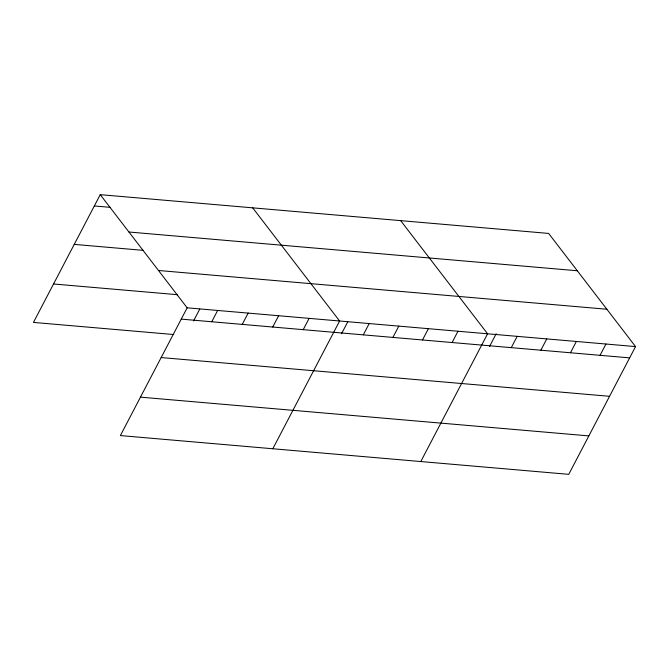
<?xml version="1.0" encoding="UTF-8"?>
<svg xmlns="http://www.w3.org/2000/svg" width="669" height="669" viewBox="0 0 669 669"><rect width="100%" height="100%" fill="white"/><g stroke="black" fill="none" stroke-linecap="round" stroke-linejoin="round"><path stroke-width="1" d="M100.241 194.662L187.161 307.824L120.37 435.578L568.759 474.338L635.55 346.584L548.63 233.422L100.241 194.662L33.45 322.416L173.706 334.542M193.558 320.953L199.772 309.061M211.747 321.756L217.651 310.466M242.237 324.39L248.14 313.1M272.726 327.032L278.63 315.735M303.216 329.666L309.12 318.369M272.827 448.757L339.609 321.003L252.69 207.842M341.524 333.739L347.746 321.848M363.3 334.86L369.204 323.562M392.895 337.419L398.799 326.121M422.49 339.977L428.394 328.68M452.085 342.528L457.989 331.239M420.793 461.551L487.584 333.798L400.656 220.628M489.491 346.534L496.189 333.722M511.267 347.646L517.179 336.348M540.861 350.205L546.765 338.907M570.456 352.764L576.36 341.466M600.051 355.323L605.955 344.025M94.337 205.96L110.594 207.365M128.925 232.009L577.314 270.761M74.242 244.386L143.35 250.365M158.478 270.485L606.867 309.237M53.545 283.982L177.536 294.703M187.161 307.824L635.55 346.584M181.257 319.121L629.646 357.882M161.162 357.555L609.551 396.307M140.465 397.152L588.854 435.904"/></g></svg>
